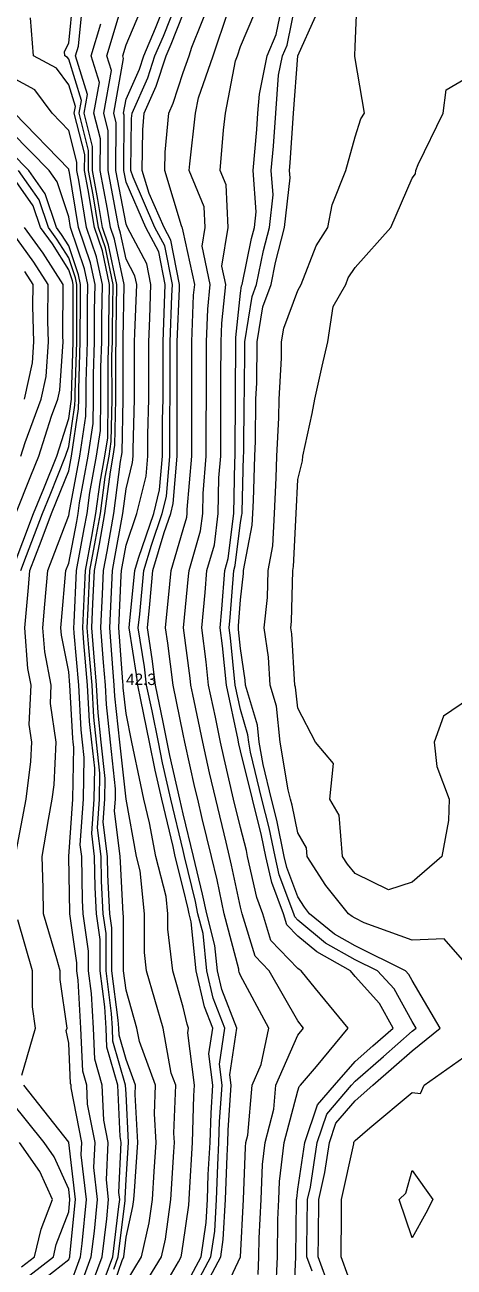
# Model space of a CAD drawing. Extents: x 0 to 335, y 0 to 561.
# Drawn here: x 71.2 to 108.7, y 89.1 to 197.7 of the extents above; entities that cross this region are included whole.
import ezdxf

# ---------------------------------------------------------------- set-up
doc = ezdxf.new("R2010")
doc.units = 0
for name, color, linetype in [('CONTOURS_MAJEURES', 3, 'CONTINUOUS'), ('CONTOURS_MINEURES', 8, 'CONTINUOUS'), ('POINTS_COTES', 7, 'CONTINUOUS')]:
    doc.layers.add(name, color=color, linetype=linetype)

msp = doc.modelspace()

# ---------------------------------------------------------------- linework, layer by layer
at = {"layer": 'CONTOURS_MAJEURES'}
for points in [[(78.929, 88.925), (79.324, 89.997), (79.922, 94.924), (79.93, 95.005), (79.921, 95.087), (80.003, 96.748), (80.227, 100.001), (80.003, 104.24), (79.969, 104.998), (78.861, 108.863), (78.808, 110.005), (78.737, 111.269), (78.253, 115.001), (78.26, 118.257), (78.012, 119.998), (77.849, 122.85), (77.815, 125.005), (77.506, 127.508), (77.673, 130.002), (77.722, 132.279), (77.428, 134.998), (77.191, 137.187), (77.036, 139.994), (76.752, 143.248), (76.618, 145.002), (76.7, 146.7), (76.843, 149.998), (77.347, 152.65), (77.769, 154.995), (78.184, 158.182), (78.524, 160.002), (78.716, 161.287), (78.776, 164.999), (78.774, 168.768), (78.814, 169.995), (78.816, 171.183), (78.888, 175.003), (78.21, 178.209), (77.608, 179.999), (77.127, 182.871), (76.73, 184.995), (76.737, 186.734), (75.908, 190.003), (76.106, 191.108), (75, 194.709), (74.877, 194.876), (74.646, 194.999), (74.615, 195.384), (75, 196.119), (75.395, 199.996)], [(84.995, 85.439), (87.415, 89.997), (87.748, 92.249), (87.895, 95.005), (88.005, 98.011), (88.119, 100.001), (88.178, 101.819), (88.391, 104.998), (88.156, 106.841), (88.629, 110.005), (87.61, 112.617), (87.058, 115.001), (86.735, 118.26), (86.284, 119.998), (86.059, 121.063), (85.12, 125.005), (84.995, 125.521), (83.909, 130.002), (83.199, 133.2), (82.83, 134.998), (82.271, 137.724), (81.803, 139.994), (81.601, 141.597), (81.075, 145.002), (81.192, 146.192), (81.564, 149.998), (82.219, 152.216), (83.163, 154.995), (83.526, 156.468), (83.821, 160.002), (83.821, 163.823), (83.857, 164.999), (83.857, 168.856), (83.856, 169.995), (84.011, 174.015), (84.047, 175.003), (83.381, 178.384), (82.523, 179.999), (80.611, 184.387), (80.428, 184.995), (80.482, 189.522), (80.526, 190.003), (81.903, 193.097), (82.523, 194.999), (83.264, 196.731), (84.554, 199.996)], [(96.248, 88.752), (95.797, 89.997), (95.803, 90.8), (95.861, 95.005), (96.1, 96.102), (96.693, 100.001), (97.526, 102.475), (99.691, 104.998), (100.004, 105.36), (102.477, 107.524), (104.996, 109.729), (105.332, 110.005), (104.996, 110.576), (103.421, 113.425), (101.976, 115.001), (100.004, 115.979), (97.429, 117.426), (95.001, 119.446), (94.731, 119.729), (94.649, 119.998), (93.381, 123.384), (93.024, 125.005), (92.509, 127.513), (91.869, 130.002), (90.859, 134.138), (90.715, 134.998), (90.647, 135.647), (89.998, 137.843), (89.539, 139.994), (89.129, 144.132), (89.015, 145.002), (89.103, 145.895), (89.405, 149.998), (89.539, 150.457), (89.998, 154.218), (90.124, 154.869), (90.13, 154.995), (90.137, 155.134), (90.269, 160.002), (90.284, 160.288), (90.332, 164.999), (90.353, 165.353), (90.383, 169.995), (91.021, 173.979), (91.4, 175.003), (92.018, 177.982), (92.539, 179.999), (92.855, 182.852), (92.69, 184.995), (92.892, 187.106), (93.071, 190.003), (93.328, 193.328), (93.663, 194.999), (94.06, 195.938), (94.899, 199.996)], [(70.815, 149.998), (71.314, 151.314), (72.718, 154.995), (73.375, 156.621), (74.726, 160.002), (75, 160.855), (75.54, 164.459), (75.548, 164.999), (75.548, 165.546), (75.695, 169.995), (75.7, 174.301), (75.714, 175.003), (75.589, 175.591), (75, 177.345), (73.972, 178.973), (73.23, 179.999), (72.425, 182.424), (70.61, 184.995)], [(71.6, 88.396), (73.655, 89.997), (73.909, 91.089), (75, 93.945), (75.106, 95.005), (75, 95.913), (73.739, 98.742), (72.865, 100.001), (69.997, 103.555)]]:
    msp.add_lwpolyline(points, dxfattribs=at)
at = {"layer": 'CONTOURS_MINEURES'}
for points in [[(78.066, 85.001), (79.675, 89.67), (79.795, 89.997), (80.003, 91.705), (80.605, 94.4), (80.689, 95.005), (80.733, 95.736), (81.027, 100.001), (80.805, 104.194), (80.835, 104.998), (80.003, 107.252), (79.39, 109.392), (79.361, 110.005), (79.323, 110.684), (78.763, 115.001), (78.771, 118.768), (78.596, 119.998), (78.401, 123.402), (78.376, 125.005), (78.005, 128.007), (78.139, 130.002), (78.178, 131.824), (77.835, 134.998), (77.558, 137.553), (77.424, 139.994), (77.176, 142.823), (77.009, 145.002), (77.112, 147.112), (77.237, 149.998), (77.678, 152.32), (78.159, 154.995), (78.633, 158.631), (78.889, 160.002), (79.034, 160.97), (79.099, 164.999), (79.096, 169.09), (79.126, 169.995), (79.127, 170.871), (79.206, 175.003), (78.472, 178.47), (77.958, 179.999), (77.547, 182.451), (77.072, 184.995), (77.08, 187.078), (76.339, 190.003), (76.631, 191.632), (75.596, 194.999), (75.85, 195.848), (76.272, 199.996)], [(84.995, 87.061), (86.553, 89.997), (86.998, 93), (87.105, 95.005), (87.185, 97.192), (87.346, 100.001), (87.429, 102.567), (87.592, 104.998), (87.24, 107.758), (87.575, 110.005), (86.852, 111.86), (86.124, 115.001), (85.699, 119.294), (85.517, 119.998), (85.425, 120.429), (84.995, 122.238), (84.289, 125.005), (84.128, 125.872), (83.128, 130.002), (82.559, 132.561), (82.06, 134.998), (81.302, 138.694), (81.033, 139.994), (80.918, 140.912), (80.286, 145.002), (80.317, 145.317), (80.775, 149.998), (81.1, 151.096), (82.425, 154.995), (82.934, 157.062), (83.179, 160.002), (83.179, 163.181), (83.235, 164.999), (83.235, 168.234), (83.233, 169.995), (83.363, 173.366), (83.424, 175.003), (82.86, 177.863), (81.725, 179.999), (80.003, 183.952), (79.808, 184.995), (79.827, 189.828), (79.783, 190.003), (80.003, 191.228), (81.164, 193.837), (81.542, 194.999), (82.578, 197.418), (83.596, 199.996)], [(87.673, 85.001), (89.998, 89.997), (90.261, 95.005), (90.423, 99.576), (90.474, 100.001), (90.643, 100.645), (91.021, 104.998), (91.812, 106.813), (92.47, 110.005), (89.998, 114.596), (89.884, 114.888), (89.858, 115.001), (89.842, 115.157), (88.586, 119.998), (87.959, 122.964), (87.473, 125.005), (86.662, 128.336), (86.259, 130.002), (86.024, 131.029), (85.143, 134.998), (84.995, 135.707), (84.11, 139.994), (83.649, 143.652), (83.441, 145.002), (83.815, 148.817), (83.93, 149.998), (84.995, 153.605), (85.309, 154.681), (85.347, 154.995), (85.354, 155.354), (85.737, 160.002), (85.737, 164.258), (85.741, 164.999), (85.741, 169.249), (85.744, 169.995), (85.907, 174.09), (85.999, 175.003), (84.995, 179.683), (84.943, 179.947), (84.915, 179.999), (84.853, 180.14), (83.4, 184.995), (83.419, 186.576), (83.733, 190.003), (84.122, 190.876), (84.995, 193.554), (85.501, 194.999), (85.755, 195.758), (87.429, 199.996)], [(94.623, 85.378), (94.839, 89.997), (94.895, 94.899), (94.9, 95.005), (94.904, 95.102), (95.001, 95.92), (95.622, 100.001), (96.725, 103.276), (98.202, 104.998), (100.004, 107.087), (101.558, 108.446), (103.339, 110.005), (102.151, 112.154), (100.004, 114.496), (99.596, 115.001), (96.656, 116.654), (95.001, 118.03), (94.04, 119.039), (93.748, 119.998), (92.726, 122.728), (92.223, 125.005), (91.845, 126.85), (91.033, 130.002), (89.998, 134.245), (89.857, 134.858), (89.826, 134.998), (89.781, 135.215), (88.763, 139.994), (88.422, 143.425), (88.216, 145.002), (88.376, 146.621), (88.624, 149.998), (88.934, 151.06), (89.415, 154.995), (89.5, 159.504), (89.541, 160.002), (89.541, 160.458), (89.57, 164.999), (89.57, 165.426), (89.588, 169.995), (89.603, 170.39), (89.998, 174.268), (90.099, 174.901), (90.137, 175.003), (90.971, 179.027), (91.222, 179.999), (91.374, 181.374), (91.097, 184.995), (91.438, 188.562), (91.526, 190.003), (91.654, 191.657), (92.325, 194.999), (93.12, 196.878), (93.764, 199.996)], [(109.999, 115.275), (107.8, 117.802), (104.996, 117.699), (100.792, 119.209), (100.004, 119.6), (99.749, 119.743), (99.442, 119.998), (97.46, 122.459), (95.822, 125.005), (95.756, 125.76), (95.001, 127.074), (94.502, 129.504), (94.374, 130.002), (94.172, 130.829), (93.474, 134.998), (93.144, 138.141), (92.596, 139.994), (92.443, 142.442), (92.062, 145.002), (92.352, 147.647), (92.408, 149.998), (92.828, 152.168), (92.962, 154.995), (93.121, 158.121), (93.172, 160.002), (93.354, 163.354), (93.37, 164.999), (93.581, 168.577), (93.59, 169.995), (93.785, 171.212), (95.001, 174.492), (95.293, 175.003), (96.593, 178.409), (97.618, 179.999), (98.006, 181.994), (99.192, 184.995), (100.004, 187.941), (100.498, 189.507), (100.823, 190.003), (100.004, 194.772), (99.975, 194.971), (99.979, 194.999), (99.987, 195.016), (100.004, 195.832), (100.199, 199.996)], [(80.092, 85.09), (83.093, 89.997), (83.442, 91.555), (83.92, 95.005), (84.17, 99.176), (84.227, 100.001), (84.184, 100.813), (84.338, 104.998), (83.952, 106.044), (83.232, 110.005), (82.515, 112.487), (81.8, 115.001), (81.605, 116.606), (81.619, 119.998), (81.245, 123.759), (80.927, 125.005), (80.003, 130.002), (79.462, 134.998), (79.026, 139.019), (78.973, 139.994), (78.874, 141.124), (78.577, 145.002), (78.759, 148.756), (78.813, 149.998), (79.003, 150.997), (79.721, 154.995), (80.003, 157.154), (80.565, 159.438), (80.612, 160.002), (80.612, 160.612), (80.749, 164.999), (80.749, 165.745), (80.743, 169.995), (80.773, 170.768), (80.931, 175.003), (80.778, 175.779), (80.003, 177.238), (79.52, 179.517), (79.358, 179.999), (79.229, 180.771), (78.44, 184.995), (78.454, 188.453), (78.061, 190.003), (78.728, 193.727), (78.337, 194.999), (79.758, 199.752)], [(81.92, 85.001), (84.569, 89.572), (84.83, 89.997), (84.86, 90.132), (84.995, 91.104), (85.497, 94.502), (85.524, 95.005), (85.544, 95.553), (85.799, 100.001), (85.931, 104.063), (85.994, 104.998), (85.407, 109.592), (85.469, 110.005), (85.336, 110.346), (84.995, 111.818), (84.09, 115.001), (83.647, 118.649), (83.653, 119.998), (83.504, 121.493), (82.608, 125.005), (82.065, 127.937), (81.565, 130.002), (81.281, 131.281), (80.519, 134.998), (80.003, 137.515), (79.76, 139.753), (79.747, 139.994), (79.723, 140.275), (79.36, 145.002), (79.583, 149.579), (79.601, 149.998), (79.665, 150.336), (80.003, 152.214), (80.948, 154.995), (81.75, 158.25), (81.896, 160.002), (81.896, 161.897), (81.992, 164.999), (81.992, 166.99), (81.988, 169.995), (82.068, 172.067), (82.178, 175.003), (81.819, 176.821), (80.13, 179.999), (80.003, 180.292), (79.124, 184.995), (79.141, 189.14), (78.922, 190.003), (79.777, 194.774), (79.708, 194.999), (80.003, 195.985), (81.204, 198.793)], [(91.54, 88.458), (91.612, 89.997), (91.63, 91.631), (91.807, 95.005), (91.917, 98.085), (92.144, 100.001), (92.907, 102.906), (93.088, 104.998), (95.001, 109.388), (95.507, 110.005), (95.001, 110.618), (92.493, 115.001), (91.276, 116.278), (90.142, 119.998), (90.103, 120.103), (89.998, 120.578), (89.225, 124.232), (89.041, 125.005), (88.734, 126.267), (87.83, 130.002), (87.301, 132.305), (86.704, 134.998), (85.834, 139.157), (85.655, 139.994), (85.595, 140.596), (85.019, 145.002), (85.467, 149.526), (85.502, 149.998), (86.517, 153.474), (86.703, 154.995), (86.736, 156.738), (87.005, 160.002), (87.005, 162.991), (87.018, 164.999), (87.018, 167.975), (87.025, 169.995), (87.139, 172.856), (87.357, 175.003), (86.637, 178.359), (86.907, 179.999), (86.819, 181.821), (85.522, 184.995), (85.569, 185.57), (86.066, 190.003), (86.327, 191.333), (87.612, 194.999), (88.921, 198.92)], [(78.183, 88.18), (78.853, 89.997), (79.386, 94.387), (79.448, 95.005), (79.374, 95.632), (79.59, 100.001), (79.49, 100.513), (79.289, 104.998), (78.333, 108.334), (78.256, 110.005), (78.151, 111.854), (77.743, 115.001), (77.749, 117.747), (77.428, 119.998), (77.297, 122.297), (77.254, 125.005), (77.007, 127.01), (77.208, 130.002), (77.266, 132.734), (77.021, 134.998), (76.824, 136.82), (76.649, 139.994), (76.328, 143.673), (76.226, 145.002), (76.288, 146.289), (76.449, 149.998), (77.016, 152.981), (77.378, 154.995), (77.735, 157.732), (78.158, 160.002), (78.398, 161.604), (78.453, 164.999), (78.451, 168.446), (78.502, 169.995), (78.504, 171.495), (78.571, 175.003), (77.948, 177.947), (77.258, 179.999), (76.706, 183.291), (76.388, 184.995), (76.394, 186.391), (75.477, 190.003), (75.582, 190.584), (75, 192.479), (73.931, 193.932), (71.927, 194.999), (71.654, 198.34)], [(80.003, 87.783), (81.357, 89.997), (82.024, 92.978), (82.305, 95.005), (82.451, 97.456), (82.627, 100.001), (82.494, 102.504), (82.586, 104.998), (81.171, 108.833), (80.958, 110.005), (80.003, 113.31), (79.783, 115.001), (79.793, 119.789), (79.763, 119.998), (79.506, 124.508), (79.498, 125.005), (79.004, 129.004), (79.071, 130.002), (79.09, 130.913), (78.648, 134.998), (78.292, 138.286), (78.198, 139.994), (78.025, 141.974), (77.793, 145.002), (77.935, 147.934), (78.025, 149.998), (78.34, 151.658), (78.94, 154.995), (79.531, 159.53), (79.619, 160.002), (79.669, 160.335), (79.744, 164.999), (79.741, 169.734), (79.75, 169.995), (79.75, 170.248), (79.841, 175.003), (78.996, 178.994), (78.658, 179.999), (78.388, 181.611), (77.756, 184.995), (77.767, 187.765), (77.2, 190.003), (77.679, 192.679), (76.967, 194.999), (77.804, 197.8)], [(86.333, 86.337), (88.276, 89.997), (88.498, 91.499), (88.686, 95.005), (88.825, 98.83), (88.892, 100.001), (88.927, 101.071), (89.191, 104.998), (89.072, 105.924), (89.682, 110.005), (88.368, 113.374), (87.991, 115.001), (87.771, 117.225), (87.051, 119.998), (86.692, 121.697), (85.904, 125.005), (84.995, 128.745), (84.69, 130.002), (83.838, 133.84), (83.6, 134.998), (83.24, 136.754), (82.572, 139.994), (82.284, 142.282), (81.864, 145.002), (82.066, 147.067), (82.353, 149.998), (83.338, 153.337), (83.902, 154.995), (84.118, 155.874), (84.462, 160.002), (84.462, 164.466), (84.479, 164.999), (84.479, 169.479), (84.478, 169.995), (84.658, 174.665), (84.671, 175.003), (83.902, 178.905), (83.32, 179.999), (82.025, 182.971), (81.419, 184.995), (81.461, 188.54), (81.595, 190.003), (82.643, 192.357), (83.504, 194.999), (83.951, 196.044), (84.995, 198.686)], [(93.081, 86.918), (93.226, 89.997), (93.262, 93.265), (93.354, 95.005), (93.41, 96.593), (93.815, 100.001), (95.001, 104.52), (95.121, 104.877), (95.224, 104.998), (96.632, 106.63), (99.4, 110.005), (96.557, 113.447), (95.301, 115.001), (95.109, 115.11), (95.001, 115.2), (92.658, 117.658), (91.945, 119.998), (91.414, 121.415), (90.622, 125.005), (90.516, 125.523), (89.998, 127.536), (89.401, 130.002), (88.579, 133.581), (88.265, 134.998), (87.807, 137.186), (87.209, 139.994), (87.009, 142.01), (86.617, 145.002), (86.922, 148.074), (87.063, 149.998), (87.726, 152.267), (88.059, 154.995), (88.118, 158.121), (88.273, 160.002), (88.273, 161.725), (88.294, 164.999), (88.294, 166.7), (88.307, 169.995), (88.371, 171.623), (88.715, 175.003), (88.365, 176.633), (88.921, 179.999), (88.74, 183.739), (88.226, 184.995), (88.512, 188.515), (88.678, 190.003), (89.575, 194.577), (89.723, 194.999), (89.998, 195.821), (91.239, 198.756)], [(97.806, 87.196), (96.791, 89.997), (96.805, 91.804), (96.85, 95.005), (97.363, 97.364), (97.765, 100.001), (98.328, 101.675), (100.004, 103.627), (101.563, 104.998), (103.396, 106.602), (104.996, 108.002), (107.434, 110.005), (104.996, 114.145), (104.691, 114.696), (104.412, 115.001), (100.004, 117.186), (98.202, 118.198), (96.039, 119.998), (95.576, 120.573), (95.001, 121.466), (94.037, 124.041), (93.824, 125.005), (93.174, 128.177), (92.704, 130.002), (91.964, 133.035), (91.635, 134.998), (91.48, 136.478), (90.44, 139.994), (90.414, 140.411), (89.998, 143.202), (89.835, 144.839), (89.814, 145.002), (89.831, 145.169), (89.998, 147.447), (90.25, 149.746), (90.256, 149.998), (91.025, 153.968), (91.074, 154.995), (91.132, 156.13), (91.236, 160.002), (91.307, 161.31), (91.345, 164.999), (91.429, 166.428), (91.452, 169.995), (91.942, 173.057), (92.664, 175.003), (93.064, 176.936), (93.855, 179.999), (94.335, 184.33), (94.284, 184.995), (94.346, 185.65), (94.615, 190.003), (95.001, 194.999), (96.56, 198.438)], [(76.692, 86.691), (77.911, 89.997), (78.313, 93.314), (78.483, 95.005), (78.282, 96.723), (78.444, 100.001), (78.067, 101.934), (77.929, 104.998), (77.277, 107.277), (77.15, 110.005), (76.98, 113.024), (76.723, 115.001), (76.727, 116.726), (76.261, 119.998), (76.192, 121.192), (76.133, 125.005), (76.008, 126.013), (76.276, 130.002), (76.354, 133.645), (76.208, 134.998), (76.09, 136.087), (75.875, 139.994), (75.479, 144.522), (75.442, 145.002), (75.465, 145.467), (75.661, 149.998), (76.354, 153.642), (76.597, 154.995), (76.836, 156.833), (77.428, 160.002), (77.763, 162.239), (77.808, 164.999), (77.806, 167.801), (77.878, 169.995), (77.881, 172.118), (77.936, 175.003), (77.424, 177.423), (76.558, 179.999), (75.866, 184.13), (75.704, 184.995), (75.707, 185.703), (75, 188.492), (73.54, 190.003), (72.039, 192.043), (69.997, 193.131)], [(109.999, 138.811), (107.732, 137.262), (106.912, 134.998), (107.14, 132.857), (108.233, 130.002), (108.152, 128.157), (107.593, 125.005), (104.996, 122.749), (102.916, 122.084), (100.004, 123.526), (99.344, 124.345), (98.92, 125.005), (98.607, 128.607), (97.805, 130.002), (98.128, 133.124), (96.561, 134.998), (95.001, 137.978), (94.809, 139.803), (94.753, 139.994), (94.473, 144.474), (94.394, 145.002), (94.454, 145.548), (94.56, 149.998), (94.631, 150.367), (94.85, 154.995), (95.001, 157.962), (95.405, 159.597), (95.434, 160.002), (96.26, 163.741), (96.49, 164.999), (97.127, 167.872), (97.638, 169.995), (98.094, 173.091), (99.186, 175.003), (99.412, 175.594), (100.004, 176.512), (103.128, 179.999), (104.996, 184.324), (105.294, 184.698), (105.322, 184.995), (105.502, 185.502), (107.685, 190.003), (107.957, 192.042), (109.999, 193.226)], [(75.201, 85.202), (76.969, 89.997), (77.241, 92.241), (77.518, 95.005), (77.19, 97.814), (77.298, 100.001), (76.644, 103.356), (76.57, 104.998), (76.22, 106.219), (76.044, 110.005), (75.808, 114.194), (75.703, 115.001), (75.705, 115.706), (75.093, 119.998), (75.088, 120.086), (75.011, 125.005), (75.01, 125.015), (75.344, 130.002), (75.442, 134.556), (75.394, 134.998), (75.356, 135.354), (75.1, 139.994), (75, 141.147), (74.363, 144.365), (74.314, 145.002), (74.37, 145.631), (74.748, 149.998), (75, 150.662), (75.692, 154.304), (75.816, 154.995), (75.938, 155.934), (76.698, 160.002), (77.128, 162.873), (77.162, 164.999), (77.161, 167.157), (77.255, 169.995), (77.258, 172.742), (77.301, 175.003), (76.9, 176.9), (75.857, 179.999), (75.025, 184.97), (75.02, 184.995), (75.02, 185.016), (75, 185.097), (70.259, 190.003)], [(75, 87.212), (76.027, 89.997), (76.169, 91.167), (76.553, 95.005), (76.097, 98.905), (76.151, 100.001), (75.22, 104.777), (75.21, 104.998), (75.163, 105.161), (75, 108.694), (74.785, 109.791), (74.848, 110.005), (74.252, 114.255), (74.249, 115.001), (73.945, 116.055), (72.787, 119.998), (72.765, 122.234), (72.674, 125.005), (73.219, 128.223), (73.56, 130.002), (73.721, 131.279), (73.903, 134.998), (73.39, 138.388), (73.475, 139.994), (72.9, 142.901), (72.738, 145.002), (72.922, 147.077), (73.175, 149.998), (75, 154.808), (75.029, 154.965), (75.035, 154.995), (75.04, 155.035), (75.967, 160.002), (76.493, 163.508), (76.517, 164.999), (76.516, 166.513), (76.631, 169.995), (76.635, 173.366), (76.666, 175.003), (76.375, 176.377), (75.157, 179.999), (75, 180.94), (73.989, 183.986), (73.276, 184.995), (69.997, 188.337)], [(70.392, 125.4), (71.276, 130.002), (71.691, 133.306), (71.774, 134.998), (71.541, 136.54), (71.723, 139.994), (71.438, 141.437), (71.163, 145.002), (71.474, 148.523), (71.601, 149.998), (72.58, 152.579), (73.502, 154.995), (73.933, 156.062), (75, 158.731), (75.237, 160.002), (75.857, 164.142), (75.871, 164.999), (75.871, 165.868), (76.007, 169.995), (76.012, 173.989), (76.031, 175.003), (75.851, 175.853), (75, 178.385), (74.375, 179.375), (73.924, 179.999), (72.946, 182.945), (71.498, 184.995), (69.997, 186.526)], [(70.047, 150.049), (71.933, 154.995), (72.816, 157.18), (73.944, 160.002), (75, 163.293), (75.222, 164.777), (75.226, 164.999), (75.225, 165.224), (75.383, 169.995), (75.389, 174.613), (75.396, 175.003), (75.327, 175.33), (75, 176.304), (73.57, 178.571), (72.536, 179.999), (71.904, 181.904), (69.997, 184.605)], [(70.817, 160.002), (71.204, 161.208), (72.593, 164.999), (73.027, 166.969), (73.232, 169.995), (73.186, 171.811), (73.194, 175.003), (71.958, 176.962), (69.997, 179.673)], [(70.365, 154.995), (71.7, 158.298), (72.381, 160.002), (73.504, 163.505), (74.051, 164.999), (74.223, 165.775), (74.508, 169.995), (74.495, 170.5), (74.507, 175.003), (72.764, 177.766), (71.148, 179.999)], [(71.134, 164.999), (71.832, 168.162), (71.956, 169.995), (71.876, 173.121), (71.881, 175.003), (71.153, 176.157)], [(70.892, 105.894), (72.099, 110.005), (71.841, 111.847), (71.826, 115.001), (70.541, 119.454)], [(100.004, 86.621), (98.78, 89.997), (98.811, 93.811), (98.827, 95.005), (99.89, 99.888), (99.907, 100.001), (99.932, 100.073), (100.004, 100.157), (101.288, 101.286), (104.996, 104.358), (105.707, 104.288), (106.028, 104.998), (109.999, 107.811)], [(72.318, 87.679), (75, 89.767), (75.084, 89.997), (75.096, 90.094), (75.588, 95.005), (75.005, 99.996), (75.005, 100.001), (75, 100.031), (71.067, 104.998)], [(70.881, 89.114), (72.014, 89.997), (72.578, 92.421), (73.565, 95.005), (72.466, 97.471), (70.708, 100.001)], [(104.996, 91.666), (103.855, 95.005), (104.439, 95.562), (104.996, 97.556), (106.788, 95.005), (106.173, 93.826), (104.996, 91.666)]]:
    msp.add_lwpolyline(points, dxfattribs=at)

# ---------------------------------------------------------------- texts
at = {"layer": 'POINTS_COTES'}
msp.add_text('42.3', height=1, dxfattribs=at).set_placement((80.003, 139.994))

doc.saveas('drawing.dxf')
